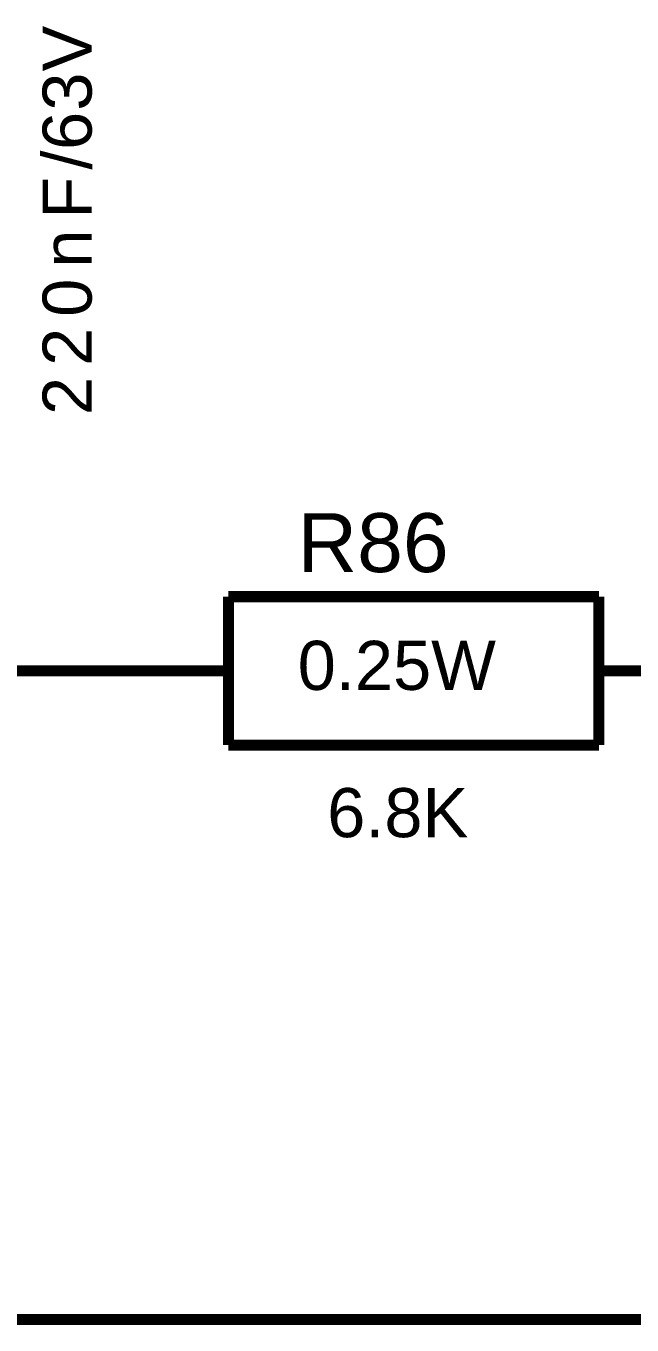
# Model space of a CAD drawing. Header units: millimetres. Extents: x -2024 to 917, y -725 to 13.
# Drawn here: x 354.17 to 370.52, y -308.94 to -273.88 of the extents above; entities that cross this region are included whole.
import ezdxf

# ---------------------------------------------------------------- set-up
doc = ezdxf.new("R2010")
doc.units = ezdxf.units.MM
doc.layers.add('Sheet', color=255, linetype='Continuous')
doc.styles.get("Standard").update_dxf_attribs({"font": 'arial.ttf'})

msp = doc.modelspace()

# ---------------------------------------------------------------- linework, layer by layer
at = {"layer": 'Sheet', "const_width": 0.3}
for points in [[(359.629, -289.282), (359.629, -293.289)], [(359.629, -289.282), (369.626, -289.282)], [(369.626, -289.282), (369.626, -293.289)], [(322.157, -291.286), (357.13, -291.286)], [(359.629, -291.286), (357.13, -291.286)], [(369.626, -291.286), (372.125, -291.286)], [(359.629, -293.289), (369.626, -293.289)], [(349.632, -308.788), (394.618, -308.788), (429.607, -308.788)]]:
    msp.add_lwpolyline(points, dxfattribs=at)

# ---------------------------------------------------------------- texts
at = {"layer": 'Sheet'}
for s, p in [('V', (355.938, -275.108)), ('3', (355.938, -276.167)), ('6', (355.938, -277.227)), ('/', (355.938, -277.757)), ('F', (355.938, -279.082)), ('n', (355.938, -280.406)), ('0', (355.938, -281.731)), ('2', (355.938, -283.056)), ('2', (355.938, -284.381))]:
    msp.add_text(s, height=1.325, rotation=90, dxfattribs=at).set_placement(p)
for s, height, p in [('R86', 1.5897, (361.499, -288.62)), ('0.25W', 1.3247, (361.499, -291.799)), ('6.8K', 1.3247, (362.294, -295.773))]:
    msp.add_text(s, height=height, dxfattribs=at).set_placement(p)

doc.saveas('drawing.dxf')
